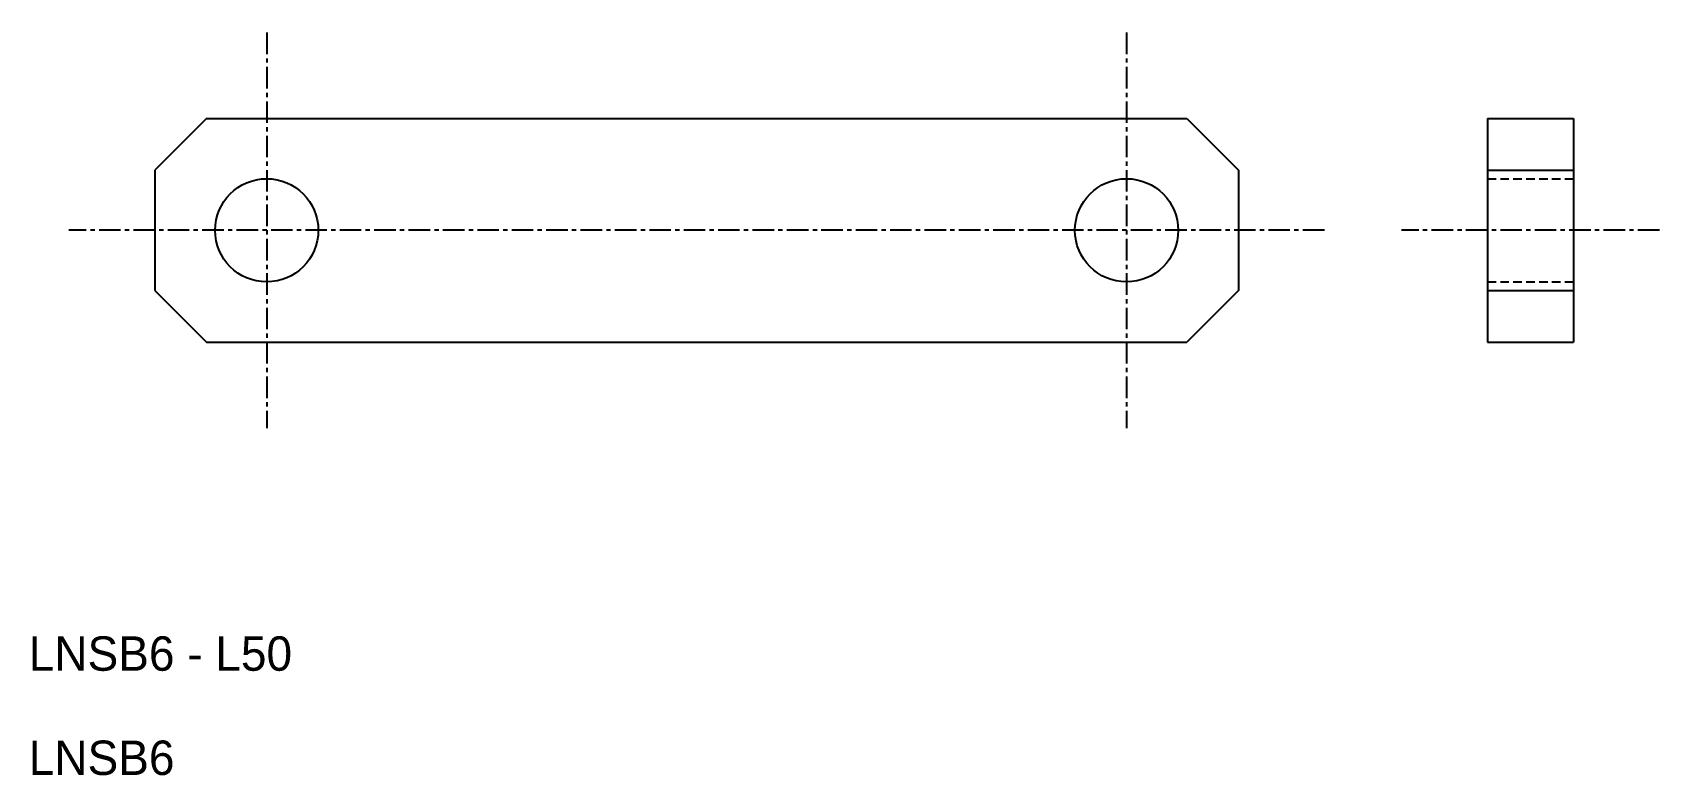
# Model space of a CAD drawing. Extents: x 232.7 to 327.3, y 16.5 to 59.7.
import ezdxf

# ---------------------------------------------------------------- set-up
doc = ezdxf.new("R2010")
doc.units = 0
doc.linetypes.add('CENTER', pattern=[2, 1.25, -0.25, 0.25, -0.25])
doc.linetypes.add('DASHED', pattern=[0.75, 0.5, -0.25])
doc.layers.get('0').update_dxf_attribs({"linetype": 'CONTINUOUS'})
doc.layers.add('CENTER', color=1, linetype='CENTER')

msp = doc.modelspace()

# ---------------------------------------------------------------- linework, layer by layer
at = {"color": 7, "linetype": 'CONTINUOUS'}
for p, q in [((242.804, 54.707), (239.804, 51.707)), ((242.804, 54.707), (299.804, 54.707)), ((299.804, 54.707), (302.804, 51.707)), ((317.291, 54.707), (317.291, 41.707)), ((317.291, 54.707), (322.291, 54.707)), ((322.291, 54.707), (322.291, 41.707)), ((239.804, 51.707), (239.804, 44.707)), ((302.804, 51.707), (302.804, 44.707)), ((317.291, 51.707), (322.291, 51.707)), ((239.804, 44.707), (242.804, 41.707)), ((302.804, 44.707), (299.804, 41.707)), ((317.291, 44.707), (322.291, 44.707)), ((242.804, 41.707), (299.804, 41.707)), ((317.291, 41.707), (322.291, 41.707))]:
    msp.add_line(p, q, dxfattribs=at)
at = {"color": 3, "linetype": 'DASHED'}
for p, q in [((317.291, 51.207), (322.291, 51.207)), ((317.291, 45.207), (322.291, 45.207))]:
    msp.add_line(p, q, dxfattribs=at)
at = {"color": 7, "linetype": 'CONTINUOUS'}
for centre in [(246.304, 48.207), (296.304, 48.207)]:
    msp.add_circle(centre, 3, dxfattribs=at)
at = {"layer": 'CENTER', "color": 1, "linetype": 'CENTER'}
for p, q in [((246.304, 59.707), (246.304, 36.707)), ((296.304, 59.707), (296.304, 36.707)), ((307.804, 48.207), (234.804, 48.207)), ((327.291, 48.207), (312.291, 48.207))]:
    msp.add_line(p, q, dxfattribs=at)

# ---------------------------------------------------------------- texts
at = {"color": 7, "linetype": 'CONTINUOUS'}
for s, p in [('LNSB6 - L50', (232.467, 22.6)), ('LNSB6', (232.467, 16.54))]:
    msp.add_text(s, height=2, dxfattribs=at).set_placement(p)

doc.saveas('drawing.dxf')
